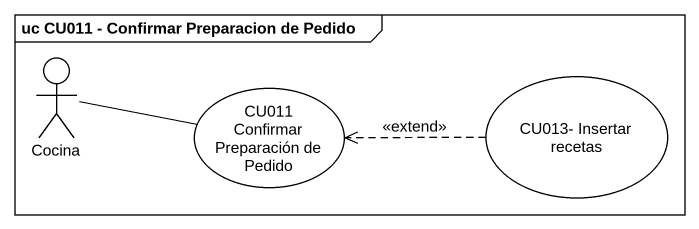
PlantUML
@startuml
mainframe uc CU011 - Confirmar Preparacion de Pedido
actor Cocina
usecase "CU013- Insertar recetas" as CU013_Insertar_recetas
usecase "CU011 Confirmar Preparación de Pedido" as CU011_Confirmar_Preparación
Cocina -right- CU011_Confirmar_Preparación
CU013_Insertar_recetas .left.> CU011_Confirmar_Preparación : <<extend>>
@enduml
